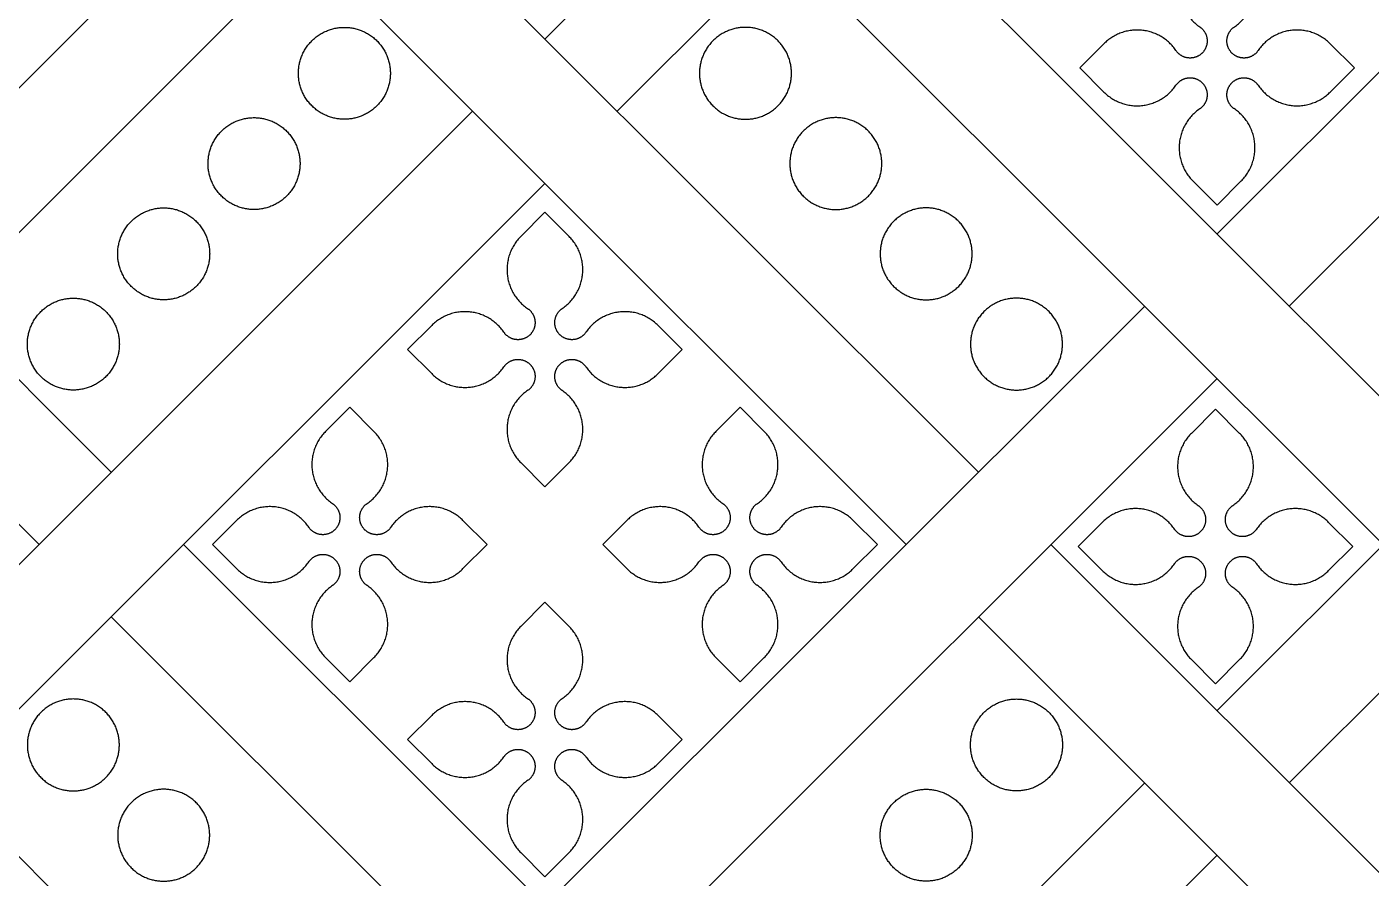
# Model space of a CAD drawing. Header units: millimetres. Extents: x -117 to 119, y -123 to 112.
# Drawn here: x -93.77 to -85.39, y 80.61 to 85.92 of the extents above; entities that cross this region are included whole.
import ezdxf

# ---------------------------------------------------------------- set-up
doc = ezdxf.new("R2010")
doc.units = ezdxf.units.MM
doc.header["$MEASUREMENT"] = 0
doc.layers.add('Layer 03', color=5, linetype='Continuous')

msp = doc.modelspace()

# ---------------------------------------------------------------- linework, layer by layer
at = {"layer": 'Layer 03'}
for p, q in [((-86.8057, 89.5822), (-90.5445, 85.8434)), ((-86.3552, 89.1318), (-90.094, 85.393)), ((-90.995, 88.366), (-94.7338, 84.6272)), ((-82.6164, 88.366), (-86.3552, 84.6272)), ((-90.5445, 87.9155), (-94.2833, 84.1767)), ((-82.166, 87.9155), (-85.9048, 84.1767)), ((-91.5806, 86.8795), (-87.8418, 83.1407)), ((-97.4365, 86.429), (-93.6977, 82.6902)), ((-92.031, 86.429), (-90.995, 85.393)), ((-89.058, 86.429), (-85.3192, 82.6902)), ((-87.0606, 85.8137), (-87.2111, 85.6632)), ((-85.4994, 85.6632), (-85.6498, 85.8137)), ((-87.2111, 85.6632), (-87.0606, 85.5128)), ((-85.6498, 85.5128), (-85.4994, 85.6632)), ((-90.995, 85.393), (-94.7338, 81.6541)), ((-90.995, 85.393), (-88.2922, 82.6902)), ((-82.6164, 85.393), (-86.3552, 81.6541)), ((-90.5445, 84.9425), (-94.2833, 81.2037)), ((-86.5057, 84.9578), (-86.3552, 84.8074)), ((-86.3552, 84.8074), (-86.2048, 84.9578)), ((-82.166, 84.9425), (-85.9048, 81.2037)), ((-90.5445, 84.7623), (-90.695, 84.6118)), ((-90.394, 84.6118), (-90.5445, 84.7623)), ((-86.8057, 84.1767), (-90.5445, 80.4379)), ((-91.2499, 84.0569), (-91.4004, 83.9064)), ((-89.6886, 83.9064), (-89.8391, 84.0569)), ((-91.4004, 83.9064), (-91.2499, 83.756)), ((-89.8391, 83.756), (-89.6886, 83.9064)), ((-86.3552, 83.7263), (-90.094, 79.9874)), ((-91.7607, 83.5461), (-91.9112, 83.3956)), ((-91.6103, 83.3956), (-91.7607, 83.5461)), ((-89.3283, 83.5461), (-89.4787, 83.3956)), ((-89.1778, 83.3956), (-89.3283, 83.5461)), ((-86.3649, 83.5339), (-86.5153, 83.3834)), ((-86.2144, 83.3834), (-86.3649, 83.5339)), ((-90.695, 83.201), (-90.5445, 83.0506)), ((-90.5445, 83.0506), (-90.394, 83.201)), ((-92.4661, 82.8407), (-92.6166, 82.6902)), ((-90.9049, 82.6902), (-91.0554, 82.8407)), ((-90.0337, 82.8407), (-90.1841, 82.6902)), ((-88.4724, 82.6902), (-88.6229, 82.8407)), ((-87.0702, 82.8285), (-87.2207, 82.6781)), ((-85.509, 82.6781), (-85.6595, 82.8285)), ((-95.7698, 82.6902), (-92.031, 78.9514)), ((-92.6166, 82.6902), (-92.4661, 82.5397)), ((-91.0554, 82.5397), (-90.9049, 82.6902)), ((-90.1841, 82.6902), (-90.0337, 82.5397)), ((-88.6229, 82.5397), (-88.4724, 82.6902)), ((-87.3913, 82.6902), (-83.6525, 78.9514)), ((-87.2207, 82.6781), (-87.0702, 82.5276)), ((-85.6595, 82.5276), (-85.509, 82.6781)), ((-90.5445, 82.3298), (-90.695, 82.1794)), ((-90.394, 82.1794), (-90.5445, 82.3298)), ((-93.2473, 82.2397), (-89.5085, 78.5009)), ((-87.8418, 82.2397), (-84.1029, 78.5009)), ((-91.9112, 81.9848), (-91.7607, 81.8343)), ((-91.7607, 81.8343), (-91.6103, 81.9848)), ((-89.4787, 81.9848), (-89.3283, 81.8343)), ((-89.3283, 81.8343), (-89.1778, 81.9848)), ((-86.5153, 81.9727), (-86.3649, 81.8222)), ((-86.3649, 81.8222), (-86.2144, 81.9727)), ((-91.2499, 81.6244), (-91.4004, 81.474)), ((-89.6886, 81.474), (-89.8391, 81.6244)), ((-91.4004, 81.474), (-91.2499, 81.3235)), ((-89.8391, 81.3235), (-89.6886, 81.474)), ((-86.8057, 81.2037), (-90.5445, 77.4649)), ((-90.695, 80.7686), (-90.5445, 80.6181)), ((-90.5445, 80.6181), (-90.394, 80.7686)), ((-86.3552, 80.7532), (-90.094, 77.0144))]:
    msp.add_line(p, q, dxfattribs=at)
for points in [[(-88.6075, 86.8795), (-84.8687, 83.1407)], [(-94.2833, 84.1767), (-93.2473, 83.1407)], [(-92.7968, 82.6902), (-89.058, 78.9514)]]:
    msp.add_lwpolyline(points, dxfattribs=at)
for points, weights, knots in [([(-86.5057, 86.3686), (-86.6032, 86.2712), (-86.5902, 86.1339), (-86.5773, 85.9967), (-86.4633, 85.9191)], [1, 0.904863889332, 1, 0.904863912014, 0.999999954636], [54.685112, 54.685112, 54.685112, 55.494117, 55.494117, 56.303123, 56.303123, 56.303123]), ([(-86.2472, 85.9191), (-86.1332, 85.9967), (-86.1202, 86.1339), (-86.1073, 86.2712), (-86.2048, 86.3686)], [0.999999954636, 0.904863912014, 1, 0.904863912014, 0.999999954636], [51.730874, 51.730874, 51.730874, 52.53988, 52.53988, 53.348885, 53.348885, 53.348885]), ([(-91.5079, 85.6294), (-91.5079, 85.9161), (-91.7945, 85.9161), (-92.0812, 85.9161), (-92.0812, 85.6294), (-92.0812, 85.3428), (-91.7945, 85.3428), (-91.5079, 85.3428), (-91.5079, 85.6294)], [1, 0.707106781187, 1, 0.707106781187, 1, 0.707106781187, 1, 0.707106781187, 1], [0, 0, 0, 1.413717, 1.413717, 2.827433, 2.827433, 4.24115, 4.24115, 5.654867, 5.654867, 5.654867]), ([(-89.5812, 85.6294), (-89.5812, 85.9161), (-89.2945, 85.9161), (-89.0078, 85.9161), (-89.0078, 85.6294), (-89.0078, 85.3428), (-89.2945, 85.3428), (-89.5812, 85.3428), (-89.5812, 85.6294)], [1, 0.707106781187, 1, 0.707106781187, 1, 0.707106781187, 1, 0.707106781187, 1], [0, 0, 0, 1.413717, 1.413717, 2.827433, 2.827433, 4.24115, 4.24115, 5.654867, 5.654867, 5.654867]), ([(-86.6111, 85.7713), (-86.6886, 85.8853), (-86.8259, 85.8982), (-86.9631, 85.9112), (-87.0606, 85.8137)], [1, 0.904854530767, 1, 0.904854553452, 0.999999954631], [57.47857, 57.47857, 57.47857, 58.287656, 58.287656, 59.096742, 59.096742, 59.096742]), ([(-86.4633, 85.9191), (-86.4219, 85.891), (-86.4172, 85.8411), (-86.4125, 85.7913), (-86.4479, 85.7559), (-86.4833, 85.7205), (-86.5331, 85.7252), (-86.583, 85.7299), (-86.6111, 85.7713)], [0.999999954625, 0.904841668341, 1, 0.904841645653, 1, 0.904841645653, 1, 0.904841645653, 1], [56.303123, 56.303123, 56.303123, 56.596984, 56.596984, 56.890846, 56.890846, 57.184708, 57.184708, 57.47857, 57.47857, 57.47857]), ([(-86.0993, 85.7713), (-86.1275, 85.7299), (-86.1773, 85.7252), (-86.2272, 85.7205), (-86.2626, 85.7559), (-86.298, 85.7913), (-86.2933, 85.8411), (-86.2886, 85.891), (-86.2472, 85.9191)], [0.999999954625, 0.904841668341, 1, 0.904841645653, 1, 0.904841645653, 1, 0.904841668341, 0.999999954625], [50.555428, 50.555428, 50.555428, 50.849289, 50.849289, 51.143151, 51.143151, 51.437013, 51.437013, 51.730874, 51.730874, 51.730874]), ([(-85.6498, 85.8137), (-85.7473, 85.9112), (-85.8846, 85.8982), (-86.0218, 85.8853), (-86.0993, 85.7713)], [1, 0.904854530768, 1, 0.904854553452, 0.999999954631], [48.937255, 48.937255, 48.937255, 49.746341, 49.746341, 50.555428, 50.555428, 50.555428]), ([(-87.0606, 85.5128), (-86.9631, 85.4153), (-86.8259, 85.4282), (-86.6886, 85.4412), (-86.6111, 85.5552)], [1, 0.904854530768, 1, 0.904854530768, 1], [60.432969, 60.432969, 60.432969, 61.242055, 61.242055, 62.051142, 62.051142, 62.051142]), ([(-86.6111, 85.5552), (-86.583, 85.5966), (-86.5331, 85.6013), (-86.4833, 85.606), (-86.4479, 85.5706), (-86.4125, 85.5352), (-86.4172, 85.4853), (-86.4219, 85.4355), (-86.4633, 85.4073)], [1, 0.904841645653, 1, 0.904841645653, 1, 0.904841645653, 1, 0.904841645653, 1], [62.051142, 62.051142, 62.051142, 62.345003, 62.345003, 62.638865, 62.638865, 62.932727, 62.932727, 63.226588, 63.226588, 63.226588]), ([(-86.2472, 85.4073), (-86.2886, 85.4355), (-86.2933, 85.4853), (-86.298, 85.5352), (-86.2626, 85.5706), (-86.2272, 85.606), (-86.1773, 85.6013), (-86.1275, 85.5966), (-86.0993, 85.5552)], [1, 0.904841645653, 1, 0.904841645653, 1, 0.904841645653, 1, 0.904841645653, 1], [44.807409, 44.807409, 44.807409, 45.101271, 45.101271, 45.395132, 45.395132, 45.688994, 45.688994, 45.982856, 45.982856, 45.982856]), ([(-86.0993, 85.5552), (-86.0218, 85.4412), (-85.8846, 85.4282), (-85.7473, 85.4153), (-85.6498, 85.5128)], [1, 0.904854530768, 1, 0.904854530768, 1], [45.982856, 45.982856, 45.982856, 46.791942, 46.791942, 47.601028, 47.601028, 47.601028]), ([(-86.4633, 85.4073), (-86.5773, 85.3298), (-86.5902, 85.1926), (-86.6032, 85.0553), (-86.5057, 84.9578)], [1, 0.904863889332, 1, 0.904863889332, 1], [40.235161, 40.235161, 40.235161, 41.044166, 41.044166, 41.853171, 41.853171, 41.853171]), ([(-86.2048, 84.9578), (-86.1073, 85.0553), (-86.1202, 85.1926), (-86.1332, 85.3298), (-86.2472, 85.4073)], [0.999999954636, 0.904863912014, 1, 0.904863889332, 1], [43.189398, 43.189398, 43.189398, 43.998403, 43.998403, 44.807409, 44.807409, 44.807409]), ([(-92.0709, 85.0664), (-92.0709, 85.353), (-92.3576, 85.353), (-92.6443, 85.353), (-92.6443, 85.0664), (-92.6443, 84.7797), (-92.3576, 84.7797), (-92.0709, 84.7797), (-92.0709, 85.0664)], [1, 0.707106781187, 1, 0.707106781187, 1, 0.707106781187, 1, 0.707106781187, 1], [0, 0, 0, 1.413717, 1.413717, 2.827433, 2.827433, 4.24115, 4.24115, 5.654867, 5.654867, 5.654867]), ([(-89.0181, 85.0664), (-89.0181, 85.353), (-88.7314, 85.353), (-88.4447, 85.353), (-88.4447, 85.0664), (-88.4447, 84.7797), (-88.7314, 84.7797), (-89.0181, 84.7797), (-89.0181, 85.0664)], [1, 0.707106781187, 1, 0.707106781187, 1, 0.707106781187, 1, 0.707106781187, 1], [0, 0, 0, 1.413717, 1.413717, 2.827433, 2.827433, 4.24115, 4.24115, 5.654867, 5.654867, 5.654867]), ([(-92.634, 84.5033), (-92.634, 84.79), (-92.9207, 84.79), (-93.2074, 84.79), (-93.2074, 84.5033), (-93.2074, 84.2166), (-92.9207, 84.2166), (-92.634, 84.2166), (-92.634, 84.5033)], [1, 0.707106781187, 1, 0.707106781187, 1, 0.707106781187, 1, 0.707106781187, 1], [0, 0, 0, 1.413717, 1.413717, 2.827433, 2.827433, 4.24115, 4.24115, 5.654867, 5.654867, 5.654867]), ([(-88.455, 84.5033), (-88.455, 84.79), (-88.1683, 84.79), (-87.8817, 84.79), (-87.8817, 84.5033), (-87.8817, 84.2166), (-88.1683, 84.2166), (-88.455, 84.2166), (-88.455, 84.5033)], [1, 0.707106781187, 1, 0.707106781187, 1, 0.707106781187, 1, 0.707106781187, 1], [0, 0, 0, 1.413717, 1.413717, 2.827433, 2.827433, 4.24115, 4.24115, 5.654867, 5.654867, 5.654867]), ([(-90.695, 84.6118), (-90.7925, 84.5144), (-90.7795, 84.3771), (-90.7666, 84.2399), (-90.6526, 84.1624)], [1, 0.904863889332, 1, 0.904863912014, 0.999999954636], [54.685112, 54.685112, 54.685112, 55.494117, 55.494117, 56.303123, 56.303123, 56.303123]), ([(-90.4364, 84.1624), (-90.3225, 84.2399), (-90.3095, 84.3771), (-90.2966, 84.5144), (-90.394, 84.6118)], [0.999999954636, 0.904863912014, 1, 0.904863889332, 1], [51.730874, 51.730874, 51.730874, 52.53988, 52.53988, 53.348885, 53.348885, 53.348885]), ([(-93.1971, 83.9402), (-93.1971, 84.2269), (-93.4838, 84.2269), (-93.7704, 84.2269), (-93.7704, 83.9402), (-93.7704, 83.6536), (-93.4838, 83.6536), (-93.1971, 83.6536), (-93.1971, 83.9402)], [1, 0.707106781187, 1, 0.707106781187, 1, 0.707106781187, 1, 0.707106781187, 1], [0, 0, 0, 1.413717, 1.413717, 2.827433, 2.827433, 4.24115, 4.24115, 5.654867, 5.654867, 5.654867]), ([(-87.8919, 83.9402), (-87.8919, 84.2269), (-87.6053, 84.2269), (-87.3186, 84.2269), (-87.3186, 83.9402), (-87.3186, 83.6536), (-87.6053, 83.6536), (-87.8919, 83.6536), (-87.8919, 83.9402)], [1, 0.707106781187, 1, 0.707106781187, 1, 0.707106781187, 1, 0.707106781187, 1], [0, 0, 0, 1.413717, 1.413717, 2.827433, 2.827433, 4.24115, 4.24115, 5.654867, 5.654867, 5.654867]), ([(-90.8004, 84.0145), (-90.8779, 84.1285), (-91.0152, 84.1414), (-91.1524, 84.1544), (-91.2499, 84.0569)], [1, 0.904854530768, 1, 0.904854530768, 1], [57.47857, 57.47857, 57.47857, 58.287656, 58.287656, 59.096742, 59.096742, 59.096742]), ([(-90.6526, 84.1624), (-90.6112, 84.1342), (-90.6064, 84.0844), (-90.6017, 84.0345), (-90.6371, 83.9991), (-90.6725, 83.9637), (-90.7224, 83.9684), (-90.7722, 83.9731), (-90.8004, 84.0145)], [0.999999954625, 0.904841668341, 1, 0.904841645654, 1, 0.904841645654, 1, 0.904841645654, 1], [56.303123, 56.303123, 56.303123, 56.596984, 56.596984, 56.890846, 56.890846, 57.184708, 57.184708, 57.47857, 57.47857, 57.47857]), ([(-90.2886, 84.0145), (-90.3168, 83.9731), (-90.3666, 83.9684), (-90.4165, 83.9637), (-90.4519, 83.9991), (-90.4873, 84.0345), (-90.4826, 84.0844), (-90.4779, 84.1342), (-90.4364, 84.1624)], [0.999999954625, 0.904841668341, 1, 0.904841645653, 1, 0.904841645653, 1, 0.904841668341, 0.999999954625], [50.555428, 50.555428, 50.555428, 50.849289, 50.849289, 51.143151, 51.143151, 51.437013, 51.437013, 51.730874, 51.730874, 51.730874]), ([(-89.8391, 84.0569), (-89.9366, 84.1544), (-90.0738, 84.1414), (-90.2111, 84.1285), (-90.2886, 84.0145)], [1, 0.904854530768, 1, 0.904854553452, 0.999999954631], [48.937255, 48.937255, 48.937255, 49.746341, 49.746341, 50.555428, 50.555428, 50.555428]), ([(-91.2499, 83.756), (-91.1524, 83.6585), (-91.0152, 83.6714), (-90.8779, 83.6844), (-90.8004, 83.7984)], [1, 0.904854530768, 1, 0.904854530768, 1], [60.432969, 60.432969, 60.432969, 61.242055, 61.242055, 62.051142, 62.051142, 62.051142]), ([(-90.8004, 83.7984), (-90.7722, 83.8398), (-90.7224, 83.8445), (-90.6725, 83.8492), (-90.6371, 83.8138), (-90.6017, 83.7784), (-90.6064, 83.7285), (-90.6112, 83.6787), (-90.6526, 83.6505)], [1, 0.904841645653, 1, 0.904841645653, 1, 0.904841645653, 1, 0.904841668341, 0.999999954625], [62.051142, 62.051142, 62.051142, 62.345003, 62.345003, 62.638865, 62.638865, 62.932727, 62.932727, 63.226588, 63.226588, 63.226588]), ([(-90.4364, 83.6505), (-90.4779, 83.6787), (-90.4826, 83.7285), (-90.4873, 83.7784), (-90.4519, 83.8138), (-90.4165, 83.8492), (-90.3666, 83.8445), (-90.3168, 83.8398), (-90.2886, 83.7984)], [0.999999954625, 0.904841668341, 1, 0.904841645653, 1, 0.904841645653, 1, 0.904841645653, 1], [44.807409, 44.807409, 44.807409, 45.101271, 45.101271, 45.395132, 45.395132, 45.688994, 45.688994, 45.982856, 45.982856, 45.982856]), ([(-90.2886, 83.7984), (-90.2111, 83.6844), (-90.0738, 83.6714), (-89.9366, 83.6585), (-89.8391, 83.756)], [1, 0.904854530768, 1, 0.904854553452, 0.999999954631], [45.982856, 45.982856, 45.982856, 46.791942, 46.791942, 47.601028, 47.601028, 47.601028]), ([(-90.6526, 83.6505), (-90.7666, 83.573), (-90.7795, 83.4358), (-90.7925, 83.2985), (-90.695, 83.201)], [0.999999954636, 0.904863912014, 1, 0.904863889332, 1], [40.235161, 40.235161, 40.235161, 41.044166, 41.044166, 41.853171, 41.853171, 41.853171]), ([(-90.394, 83.201), (-90.2966, 83.2985), (-90.3095, 83.4358), (-90.3225, 83.573), (-90.4364, 83.6505)], [1, 0.904863889332, 1, 0.904863912014, 0.999999954636], [43.189398, 43.189398, 43.189398, 43.998404, 43.998404, 44.807409, 44.807409, 44.807409]), ([(-91.9112, 83.3956), (-92.0087, 83.2981), (-91.9958, 83.1609), (-91.9828, 83.0236), (-91.8688, 82.9461)], [1, 0.904863889332, 1, 0.904863912014, 0.999999954636], [54.685112, 54.685112, 54.685112, 55.494117, 55.494117, 56.303123, 56.303123, 56.303123]), ([(-91.6527, 82.9461), (-91.5387, 83.0236), (-91.5257, 83.1609), (-91.5128, 83.2981), (-91.6103, 83.3956)], [1, 0.904863889332, 1, 0.904863912014, 0.999999954636], [51.730874, 51.730874, 51.730874, 52.53988, 52.53988, 53.348885, 53.348885, 53.348885]), ([(-89.4787, 83.3956), (-89.5762, 83.2981), (-89.5633, 83.1609), (-89.5503, 83.0236), (-89.4363, 82.9461)], [1, 0.904863889332, 1, 0.904863889332, 1], [54.685112, 54.685112, 54.685112, 55.494117, 55.494117, 56.303123, 56.303123, 56.303123]), ([(-89.2202, 82.9461), (-89.1062, 83.0236), (-89.0933, 83.1609), (-89.0803, 83.2981), (-89.1778, 83.3956)], [0.999999954636, 0.904863912014, 1, 0.904863889332, 1], [51.730874, 51.730874, 51.730874, 52.53988, 52.53988, 53.348885, 53.348885, 53.348885]), ([(-86.5153, 83.3834), (-86.6128, 83.286), (-86.5999, 83.1487), (-86.5869, 83.0115), (-86.4729, 82.934)], [1, 0.904863889332, 1, 0.904863889332, 1], [31.693684, 31.693684, 31.693684, 32.50269, 32.50269, 33.311695, 33.311695, 33.311695]), ([(-86.2568, 82.934), (-86.1428, 83.0115), (-86.1298, 83.1487), (-86.1169, 83.286), (-86.2144, 83.3834)], [1, 0.904863889332, 1, 0.904863889332, 1], [28.739447, 28.739447, 28.739447, 29.548452, 29.548452, 30.357457, 30.357457, 30.357457]), ([(-92.0166, 82.7982), (-92.0942, 82.9122), (-92.2314, 82.9252), (-92.3687, 82.9382), (-92.4661, 82.8407)], [1, 0.904854530768, 1, 0.904854553452, 0.999999954631], [57.47857, 57.47857, 57.47857, 58.287656, 58.287656, 59.096742, 59.096742, 59.096742]), ([(-91.8688, 82.9461), (-91.8274, 82.918), (-91.8227, 82.8681), (-91.818, 82.8183), (-91.8534, 82.7828), (-91.8888, 82.7474), (-91.9386, 82.7521), (-91.9885, 82.7568), (-92.0166, 82.7982)], [0.999999954625, 0.904841668341, 1, 0.904841645654, 1, 0.904841645654, 1, 0.904841645654, 1], [56.303123, 56.303123, 56.303123, 56.596984, 56.596984, 56.890846, 56.890846, 57.184708, 57.184708, 57.47857, 57.47857, 57.47857]), ([(-91.5049, 82.7982), (-91.533, 82.7568), (-91.5829, 82.7521), (-91.6327, 82.7474), (-91.6681, 82.7828), (-91.7035, 82.8183), (-91.6988, 82.8681), (-91.6941, 82.918), (-91.6527, 82.9461)], [0.999999954625, 0.904841668341, 1, 0.904841645653, 1, 0.904841645653, 1, 0.904841645653, 1], [50.555428, 50.555428, 50.555428, 50.849289, 50.849289, 51.143151, 51.143151, 51.437013, 51.437013, 51.730874, 51.730874, 51.730874]), ([(-91.0554, 82.8407), (-91.1528, 82.9382), (-91.2901, 82.9252), (-91.4273, 82.9122), (-91.5049, 82.7982)], [1, 0.904854530768, 1, 0.904854553452, 0.999999954631], [48.937255, 48.937255, 48.937255, 49.746341, 49.746341, 50.555428, 50.555428, 50.555428]), ([(-89.5842, 82.7982), (-89.6617, 82.9122), (-89.7989, 82.9252), (-89.9362, 82.9382), (-90.0337, 82.8407)], [1, 0.904854530768, 1, 0.904854553452, 0.999999954631], [57.47857, 57.47857, 57.47857, 58.287656, 58.287656, 59.096742, 59.096742, 59.096742]), ([(-89.4363, 82.9461), (-89.3949, 82.918), (-89.3902, 82.8681), (-89.3855, 82.8183), (-89.4209, 82.7828), (-89.4563, 82.7474), (-89.5062, 82.7521), (-89.556, 82.7568), (-89.5842, 82.7982)], [1, 0.904841645654, 1, 0.904841645654, 1, 0.904841645654, 1, 0.904841645654, 1], [56.303123, 56.303123, 56.303123, 56.596985, 56.596985, 56.890846, 56.890846, 57.184708, 57.184708, 57.47857, 57.47857, 57.47857]), ([(-89.0724, 82.7982), (-89.1005, 82.7568), (-89.1504, 82.7521), (-89.2002, 82.7474), (-89.2356, 82.7828), (-89.271, 82.8183), (-89.2663, 82.8681), (-89.2616, 82.918), (-89.2202, 82.9461)], [1, 0.904841645653, 1, 0.904841645653, 1, 0.904841645653, 1, 0.904841668341, 0.999999954625], [50.555428, 50.555428, 50.555428, 50.849289, 50.849289, 51.143151, 51.143151, 51.437013, 51.437013, 51.730874, 51.730874, 51.730874]), ([(-88.6229, 82.8407), (-88.7204, 82.9382), (-88.8576, 82.9252), (-88.9949, 82.9122), (-89.0724, 82.7982)], [0.999999954631, 0.904854553452, 1, 0.904854530768, 1], [48.937255, 48.937255, 48.937255, 49.746341, 49.746341, 50.555428, 50.555428, 50.555428]), ([(-86.6207, 82.7861), (-86.6983, 82.9001), (-86.8355, 82.9131), (-86.9728, 82.926), (-87.0702, 82.8285)], [1, 0.904854530768, 1, 0.904854530768, 1], [34.487142, 34.487142, 34.487142, 35.296228, 35.296228, 36.105314, 36.105314, 36.105314]), ([(-86.4729, 82.934), (-86.4315, 82.9058), (-86.4268, 82.856), (-86.4221, 82.8061), (-86.4575, 82.7707), (-86.4929, 82.7353), (-86.5427, 82.74), (-86.5926, 82.7447), (-86.6207, 82.7861)], [1, 0.904841645653, 1, 0.904841645653, 1, 0.904841645653, 1, 0.904841645653, 1], [33.311695, 33.311695, 33.311695, 33.605557, 33.605557, 33.899418, 33.899418, 34.19328, 34.19328, 34.487142, 34.487142, 34.487142]), ([(-86.109, 82.7861), (-86.1371, 82.7447), (-86.187, 82.74), (-86.2368, 82.7353), (-86.2722, 82.7707), (-86.3076, 82.8061), (-86.3029, 82.856), (-86.2982, 82.9058), (-86.2568, 82.934)], [1, 0.904841645653, 1, 0.904841645653, 1, 0.904841645653, 1, 0.904841645653, 1], [27.564, 27.564, 27.564, 27.857861, 27.857861, 28.151723, 28.151723, 28.445585, 28.445585, 28.739447, 28.739447, 28.739447]), ([(-85.6595, 82.8285), (-85.7569, 82.926), (-85.8942, 82.9131), (-86.0314, 82.9001), (-86.109, 82.7861)], [1, 0.904854530768, 1, 0.904854530768, 1], [25.945827, 25.945827, 25.945827, 26.754913, 26.754913, 27.564, 27.564, 27.564]), ([(-92.0166, 82.5822), (-91.9885, 82.6236), (-91.9386, 82.6283), (-91.8888, 82.633), (-91.8534, 82.5976), (-91.818, 82.5621), (-91.8227, 82.5123), (-91.8274, 82.4624), (-91.8688, 82.4343)], [1, 0.904841645654, 1, 0.904841645654, 1, 0.904841645654, 1, 0.904841645654, 1], [62.051142, 62.051142, 62.051142, 62.345003, 62.345003, 62.638865, 62.638865, 62.932727, 62.932727, 63.226588, 63.226588, 63.226588]), ([(-91.6527, 82.4343), (-91.6941, 82.4624), (-91.6988, 82.5123), (-91.7035, 82.5621), (-91.6681, 82.5976), (-91.6327, 82.633), (-91.5829, 82.6283), (-91.533, 82.6236), (-91.5049, 82.5822)], [1, 0.904841645653, 1, 0.904841645653, 1, 0.904841645653, 1, 0.904841645653, 1], [44.807409, 44.807409, 44.807409, 45.101271, 45.101271, 45.395132, 45.395132, 45.688994, 45.688994, 45.982856, 45.982856, 45.982856]), ([(-89.5842, 82.5822), (-89.556, 82.6236), (-89.5062, 82.6283), (-89.4563, 82.633), (-89.4209, 82.5976), (-89.3855, 82.5621), (-89.3902, 82.5123), (-89.3949, 82.4624), (-89.4363, 82.4343)], [0.999999954625, 0.904841668341, 1, 0.904841645653, 1, 0.904841645653, 1, 0.904841645653, 1], [62.051142, 62.051142, 62.051142, 62.345003, 62.345003, 62.638865, 62.638865, 62.932727, 62.932727, 63.226588, 63.226588, 63.226588]), ([(-89.2202, 82.4343), (-89.2616, 82.4624), (-89.2663, 82.5123), (-89.271, 82.5621), (-89.2356, 82.5976), (-89.2002, 82.633), (-89.1504, 82.6283), (-89.1005, 82.6236), (-89.0724, 82.5822)], [1, 0.904841645653, 1, 0.904841645653, 1, 0.904841645653, 1, 0.904841645653, 1], [44.807409, 44.807409, 44.807409, 45.101271, 45.101271, 45.395132, 45.395132, 45.688994, 45.688994, 45.982856, 45.982856, 45.982856]), ([(-86.6207, 82.57), (-86.5926, 82.6114), (-86.5427, 82.6161), (-86.4929, 82.6208), (-86.4575, 82.5854), (-86.4221, 82.55), (-86.4268, 82.5001), (-86.4315, 82.4503), (-86.4729, 82.4221)], [1, 0.904841645653, 1, 0.904841645653, 1, 0.904841645653, 1, 0.904841645653, 1], [39.059714, 39.059714, 39.059714, 39.353575, 39.353575, 39.647437, 39.647437, 39.941299, 39.941299, 40.235161, 40.235161, 40.235161]), ([(-86.2568, 82.4221), (-86.2982, 82.4503), (-86.3029, 82.5001), (-86.3076, 82.55), (-86.2722, 82.5854), (-86.2368, 82.6208), (-86.187, 82.6161), (-86.1371, 82.6114), (-86.109, 82.57)], [1, 0.904841645653, 1, 0.904841645653, 1, 0.904841645653, 1, 0.904841645653, 1], [21.815981, 21.815981, 21.815981, 22.109843, 22.109843, 22.403704, 22.403704, 22.697566, 22.697566, 22.991428, 22.991428, 22.991428]), ([(-92.4661, 82.5397), (-92.3687, 82.4422), (-92.2314, 82.4552), (-92.0942, 82.4682), (-92.0166, 82.5822)], [1, 0.904854530768, 1, 0.904854530768, 1], [60.432969, 60.432969, 60.432969, 61.242055, 61.242055, 62.051142, 62.051142, 62.051142]), ([(-91.5049, 82.5822), (-91.4273, 82.4682), (-91.2901, 82.4552), (-91.1528, 82.4422), (-91.0554, 82.5397)], [1, 0.904854530768, 1, 0.904854530768, 1], [45.982856, 45.982856, 45.982856, 46.791942, 46.791942, 47.601028, 47.601028, 47.601028]), ([(-90.0337, 82.5397), (-89.9362, 82.4422), (-89.7989, 82.4552), (-89.6617, 82.4682), (-89.5842, 82.5822)], [1, 0.904854530768, 1, 0.904854553452, 0.999999954631], [60.432969, 60.432969, 60.432969, 61.242055, 61.242055, 62.051142, 62.051142, 62.051142]), ([(-89.0724, 82.5822), (-88.9949, 82.4682), (-88.8576, 82.4552), (-88.7204, 82.4422), (-88.6229, 82.5397)], [1, 0.904854530768, 1, 0.904854530768, 1], [45.982856, 45.982856, 45.982856, 46.791942, 46.791942, 47.601028, 47.601028, 47.601028]), ([(-87.0702, 82.5276), (-86.9728, 82.4301), (-86.8355, 82.443), (-86.6983, 82.456), (-86.6207, 82.57)], [1, 0.904854530768, 1, 0.904854530768, 1], [37.441541, 37.441541, 37.441541, 38.250627, 38.250627, 39.059714, 39.059714, 39.059714]), ([(-86.109, 82.57), (-86.0314, 82.456), (-85.8942, 82.443), (-85.7569, 82.4301), (-85.6595, 82.5276)], [1, 0.904854530768, 1, 0.904854530768, 1], [22.991428, 22.991428, 22.991428, 23.800514, 23.800514, 24.6096, 24.6096, 24.6096]), ([(-91.8688, 82.4343), (-91.9828, 82.3568), (-91.9958, 82.2195), (-92.0087, 82.0823), (-91.9112, 81.9848)], [1, 0.904863889332, 1, 0.904863912014, 0.999999954636], [40.235161, 40.235161, 40.235161, 41.044166, 41.044166, 41.853171, 41.853171, 41.853171]), ([(-91.6103, 81.9848), (-91.5128, 82.0823), (-91.5257, 82.2195), (-91.5387, 82.3568), (-91.6527, 82.4343)], [1, 0.904863889332, 1, 0.904863912014, 0.999999954636], [43.189398, 43.189398, 43.189398, 43.998404, 43.998404, 44.807409, 44.807409, 44.807409]), ([(-89.4363, 82.4343), (-89.5503, 82.3568), (-89.5633, 82.2195), (-89.5762, 82.0823), (-89.4787, 81.9848)], [1, 0.904863889332, 1, 0.904863889332, 1], [40.235161, 40.235161, 40.235161, 41.044166, 41.044166, 41.853171, 41.853171, 41.853171]), ([(-89.1778, 81.9848), (-89.0803, 82.0823), (-89.0933, 82.2195), (-89.1062, 82.3568), (-89.2202, 82.4343)], [1, 0.904863889332, 1, 0.904863889332, 1], [43.189398, 43.189398, 43.189398, 43.998403, 43.998403, 44.807409, 44.807409, 44.807409]), ([(-86.4729, 82.4221), (-86.5869, 82.3446), (-86.5999, 82.2074), (-86.6128, 82.0701), (-86.5153, 81.9727)], [1, 0.904863889332, 1, 0.904863889332, 1], [40.235161, 40.235161, 40.235161, 41.044166, 41.044166, 41.853171, 41.853171, 41.853171]), ([(-86.2144, 81.9727), (-86.1169, 82.0701), (-86.1298, 82.2074), (-86.1428, 82.3446), (-86.2568, 82.4221)], [1, 0.904863889332, 1, 0.904863889332, 1], [20.19797, 20.19797, 20.19797, 21.006976, 21.006976, 21.815981, 21.815981, 21.815981]), ([(-90.695, 82.1794), (-90.7925, 82.0819), (-90.7795, 81.9446), (-90.7666, 81.8074), (-90.6526, 81.7299)], [1, 0.904863889332, 1, 0.904863912014, 0.999999954636], [54.685112, 54.685112, 54.685112, 55.494117, 55.494117, 56.303123, 56.303123, 56.303123]), ([(-90.4364, 81.7299), (-90.3225, 81.8074), (-90.3095, 81.9446), (-90.2966, 82.0819), (-90.394, 82.1794)], [0.999999954636, 0.904863912014, 1, 0.904863912014, 0.999999954636], [51.730874, 51.730874, 51.730874, 52.53988, 52.53988, 53.348885, 53.348885, 53.348885]), ([(-93.7704, 81.4402), (-93.7704, 81.7268), (-93.4838, 81.7268), (-93.1971, 81.7268), (-93.1971, 81.4402), (-93.1971, 81.1535), (-93.4838, 81.1535), (-93.7704, 81.1535), (-93.7704, 81.4402)], [1, 0.707106781187, 1, 0.707106781187, 1, 0.707106781187, 1, 0.707106781187, 1], [0, 0, 0, 1.413717, 1.413717, 2.827433, 2.827433, 4.24115, 4.24115, 5.654867, 5.654867, 5.654867]), ([(-90.8004, 81.582), (-90.8779, 81.696), (-91.0152, 81.709), (-91.1524, 81.7219), (-91.2499, 81.6244)], [1, 0.904854530767, 1, 0.904854553452, 0.999999954631], [57.47857, 57.47857, 57.47857, 58.287656, 58.287656, 59.096742, 59.096742, 59.096742]), ([(-90.6526, 81.7299), (-90.6112, 81.7017), (-90.6064, 81.6519), (-90.6017, 81.602), (-90.6371, 81.5666), (-90.6725, 81.5312), (-90.7224, 81.5359), (-90.7722, 81.5406), (-90.8004, 81.582)], [0.999999954625, 0.904841668341, 1, 0.904841645653, 1, 0.904841645653, 1, 0.904841645653, 1], [56.303123, 56.303123, 56.303123, 56.596984, 56.596984, 56.890846, 56.890846, 57.184708, 57.184708, 57.47857, 57.47857, 57.47857]), ([(-90.2886, 81.582), (-90.3168, 81.5406), (-90.3666, 81.5359), (-90.4165, 81.5312), (-90.4519, 81.5666), (-90.4873, 81.602), (-90.4826, 81.6519), (-90.4779, 81.7017), (-90.4364, 81.7299)], [0.999999954625, 0.904841668341, 1, 0.904841645653, 1, 0.904841645653, 1, 0.904841668341, 0.999999954625], [50.555428, 50.555428, 50.555428, 50.849289, 50.849289, 51.143151, 51.143151, 51.437013, 51.437013, 51.730874, 51.730874, 51.730874]), ([(-89.8391, 81.6244), (-89.9366, 81.7219), (-90.0738, 81.709), (-90.2111, 81.696), (-90.2886, 81.582)], [1, 0.904854530768, 1, 0.904854553452, 0.999999954631], [48.937255, 48.937255, 48.937255, 49.746341, 49.746341, 50.555428, 50.555428, 50.555428]), ([(-87.3186, 81.4402), (-87.3186, 81.7268), (-87.6053, 81.7268), (-87.8919, 81.7268), (-87.8919, 81.4402), (-87.8919, 81.1535), (-87.6053, 81.1535), (-87.3186, 81.1535), (-87.3186, 81.4402)], [1, 0.707106781187, 1, 0.707106781187, 1, 0.707106781187, 1, 0.707106781187, 1], [0, 0, 0, 1.413717, 1.413717, 2.827433, 2.827433, 4.24115, 4.24115, 5.654867, 5.654867, 5.654867]), ([(-91.2499, 81.3235), (-91.1524, 81.226), (-91.0152, 81.239), (-90.8779, 81.2519), (-90.8004, 81.3659)], [1, 0.904854530768, 1, 0.904854530768, 1], [60.432969, 60.432969, 60.432969, 61.242055, 61.242055, 62.051142, 62.051142, 62.051142]), ([(-90.8004, 81.3659), (-90.7722, 81.4073), (-90.7224, 81.412), (-90.6725, 81.4167), (-90.6371, 81.3813), (-90.6017, 81.3459), (-90.6064, 81.296), (-90.6112, 81.2462), (-90.6526, 81.218)], [1, 0.904841645653, 1, 0.904841645653, 1, 0.904841645653, 1, 0.904841645653, 1], [62.051142, 62.051142, 62.051142, 62.345003, 62.345003, 62.638865, 62.638865, 62.932727, 62.932727, 63.226588, 63.226588, 63.226588]), ([(-90.4364, 81.218), (-90.4779, 81.2462), (-90.4826, 81.296), (-90.4873, 81.3459), (-90.4519, 81.3813), (-90.4165, 81.4167), (-90.3666, 81.412), (-90.3168, 81.4073), (-90.2886, 81.3659)], [1, 0.904841645653, 1, 0.904841645653, 1, 0.904841645653, 1, 0.904841645653, 1], [44.807409, 44.807409, 44.807409, 45.101271, 45.101271, 45.395132, 45.395132, 45.688994, 45.688994, 45.982856, 45.982856, 45.982856]), ([(-90.2886, 81.3659), (-90.2111, 81.2519), (-90.0738, 81.239), (-89.9366, 81.226), (-89.8391, 81.3235)], [1, 0.904854530768, 1, 0.904854530768, 1], [45.982856, 45.982856, 45.982856, 46.791942, 46.791942, 47.601028, 47.601028, 47.601028]), ([(-90.6526, 81.218), (-90.7666, 81.1405), (-90.7795, 81.0033), (-90.7925, 80.866), (-90.695, 80.7686)], [1, 0.904863889332, 1, 0.904863889332, 1], [40.235161, 40.235161, 40.235161, 41.044166, 41.044166, 41.853171, 41.853171, 41.853171]), ([(-90.394, 80.7686), (-90.2966, 80.866), (-90.3095, 81.0033), (-90.3225, 81.1405), (-90.4364, 81.218)], [0.999999954636, 0.904863912014, 1, 0.904863889332, 1], [43.189398, 43.189398, 43.189398, 43.998403, 43.998403, 44.807409, 44.807409, 44.807409]), ([(-93.2074, 80.8771), (-93.2074, 81.1638), (-92.9207, 81.1638), (-92.634, 81.1638), (-92.634, 80.8771), (-92.634, 80.5904), (-92.9207, 80.5904), (-93.2074, 80.5904), (-93.2074, 80.8771)], [1, 0.707106781187, 1, 0.707106781187, 1, 0.707106781187, 1, 0.707106781187, 1], [0, 0, 0, 1.413717, 1.413717, 2.827433, 2.827433, 4.24115, 4.24115, 5.654867, 5.654867, 5.654867]), ([(-87.8817, 80.8771), (-87.8817, 81.1638), (-88.1683, 81.1638), (-88.455, 81.1638), (-88.455, 80.8771), (-88.455, 80.5904), (-88.1683, 80.5904), (-87.8817, 80.5904), (-87.8817, 80.8771)], [1, 0.707106781187, 1, 0.707106781187, 1, 0.707106781187, 1, 0.707106781187, 1], [0, 0, 0, 1.413717, 1.413717, 2.827433, 2.827433, 4.24115, 4.24115, 5.654867, 5.654867, 5.654867])]:
    msp.add_rational_spline(points, weights, degree=2, knots=knots, dxfattribs=at)

doc.saveas('drawing.dxf')
